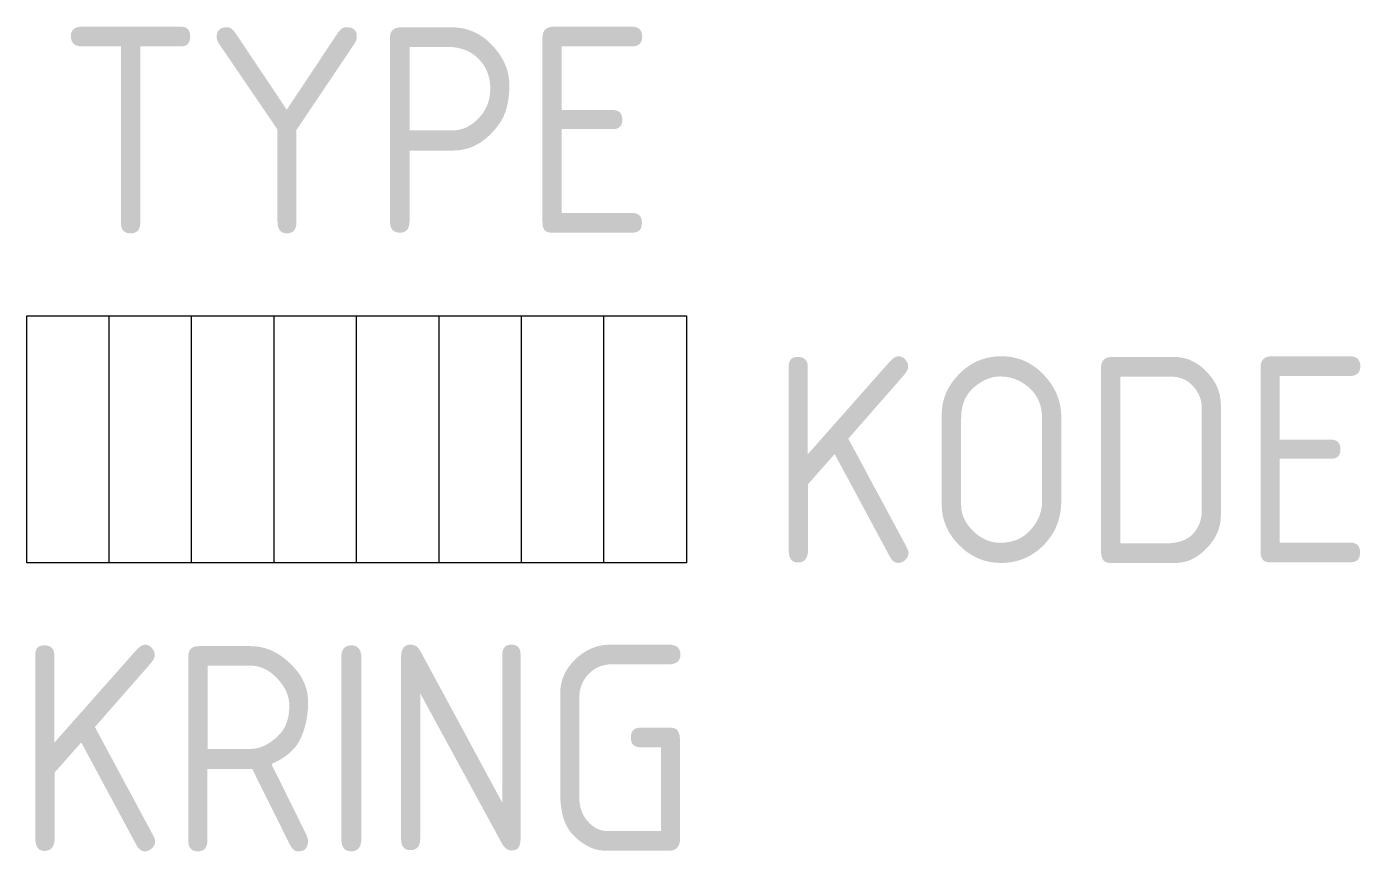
# Model space of a CAD drawing. Extents: x -4 to 12.2, y -5 to 5.
import ezdxf
from ezdxf.enums import TextEntityAlignment as Align

# ---------------------------------------------------------------- set-up
doc = ezdxf.new("R2010")
doc.units = 0
doc.layers.get('0').update_dxf_attribs({"linetype": 'CONTINUOUS'})
doc.styles.get("Standard").update_dxf_attribs({"font": 'iso8.shx'})

msp = doc.modelspace()

# ---------------------------------------------------------------- linework, layer by layer
for p, q in [((-4, 1.5), (4, 1.5)), ((-4, -1.5), (-4, 1.5)), ((-3, -1.5), (-3, 1.5)), ((-2, -1.5), (-2, 1.5)), ((-1, -1.5), (-1, 1.5)), ((0, -1.5), (0, 1.5)), ((1, -1.5), (1, 1.5)), ((2, -1.5), (2, 1.5)), ((3, -1.5), (3, 1.5)), ((4, 1.5), (4, -1.5)), ((4, -1.5), (-4, -1.5))]:
    msp.add_line(p, q)

# ---------------------------------------------------------------- texts
for tag, p in [('TYPE', (0, 2.5)), ('KRING', (0, -5))]:
    msp.add_attdef(tag, text='XXX', height=2.5).set_placement(p, align=Align.CENTER)
msp.add_attdef('KODE', (5, -1.5), 'XXX', height=2.5)

doc.saveas('drawing.dxf')
